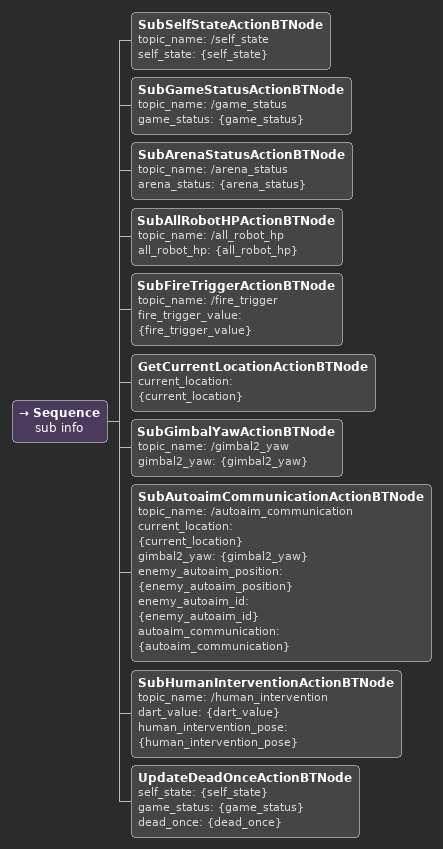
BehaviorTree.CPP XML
<Sequence name="sub info">
    <SubSelfStateActionBTNode topic_name="/self_state" self_state="{self_state}"/>
    <SubGameStatusActionBTNode topic_name="/game_status" game_status="{game_status}"/>
    <SubArenaStatusActionBTNode topic_name="/arena_status" arena_status="{arena_status}"/>
    <SubAllRobotHPActionBTNode topic_name="/all_robot_hp" all_robot_hp="{all_robot_hp}"/>
    <SubFireTriggerActionBTNode topic_name="/fire_trigger" fire_trigger_value="{fire_trigger_value}"/>
    <GetCurrentLocationActionBTNode current_location="{current_location}"/>
    <SubGimbalYawActionBTNode topic_name="/gimbal2_yaw" gimbal2_yaw="{gimbal2_yaw}"/>
    <SubAutoaimCommunicationActionBTNode topic_name="/autoaim_communication" current_location="{current_location}" gimbal2_yaw="{gimbal2_yaw}" enemy_autoaim_position="{enemy_autoaim_position}" enemy_autoaim_id="{enemy_autoaim_id}" autoaim_communication="{autoaim_communication}"/>
    <SubHumanInterventionActionBTNode topic_name="/human_intervention" dart_value="{dart_value}" human_intervention_pose="{human_intervention_pose}"/>
    <UpdateDeadOnceActionBTNode self_state="{self_state}" game_status="{game_status}" dead_once="{dead_once}"/>
</Sequence>
